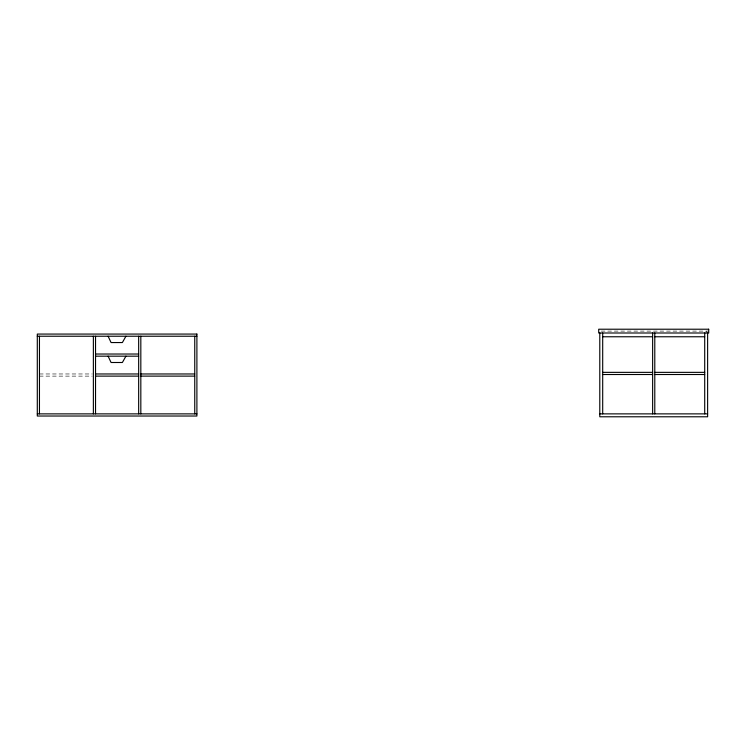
<?xml version="1.0" encoding="UTF-8"?>
<svg xmlns="http://www.w3.org/2000/svg" width="746" height="746" viewBox="0 0 746 746"><rect width="100%" height="100%" fill="white"/><g stroke="black" fill="none" stroke-linecap="round" stroke-linejoin="round"><path stroke-width="0.56" stroke-dasharray="3.73 2.8" d="M601.239 331.103L708.7 331.103M39.454 373.97L92.224 373.97M39.454 376.124L92.224 376.124M706.164 331.103L706.164 332.996"/><path stroke-width="1.12" d="M125.925 336.232L122.381 342.554L111.061 342.554L108.114 336.232M125.925 356.178L122.381 362.5L111.061 362.5L108.114 356.178M37.3 336.232L196.897 336.232M602.693 336.763L652.545 336.763M654.867 336.763L704.709 336.763M95.535 354.024L138.663 354.024M95.535 356.178L138.663 356.178M602.693 372.357L652.629 372.357M654.783 372.357L704.709 372.357M95.535 373.97L138.663 373.97M140.826 373.97L194.743 373.97M602.693 374.511L652.629 374.511M654.783 374.511L704.709 374.511M95.535 376.124L138.663 376.124M140.826 376.124L194.743 376.124M37.3 413.871L196.897 413.871M599.784 413.871L707.618 413.871M707.618 332.996L707.618 416.781L599.784 416.781L599.784 332.996M704.709 332.996L704.709 413.871M654.783 332.996L654.783 413.871M652.629 332.996L652.629 413.871M602.693 332.996L602.693 413.871M194.743 336.232L194.743 413.871M140.826 336.232L140.826 413.871M138.663 336.232L138.663 413.871M95.535 336.232L95.535 413.871M93.371 336.232L93.371 413.871M39.454 336.232L39.454 413.871M708.7 329.219L598.712 329.219L598.712 332.996L708.7 332.996L708.7 329.219M196.897 334.068L37.3 334.068L37.3 416.026L196.897 416.026L196.897 334.068"/></g></svg>
